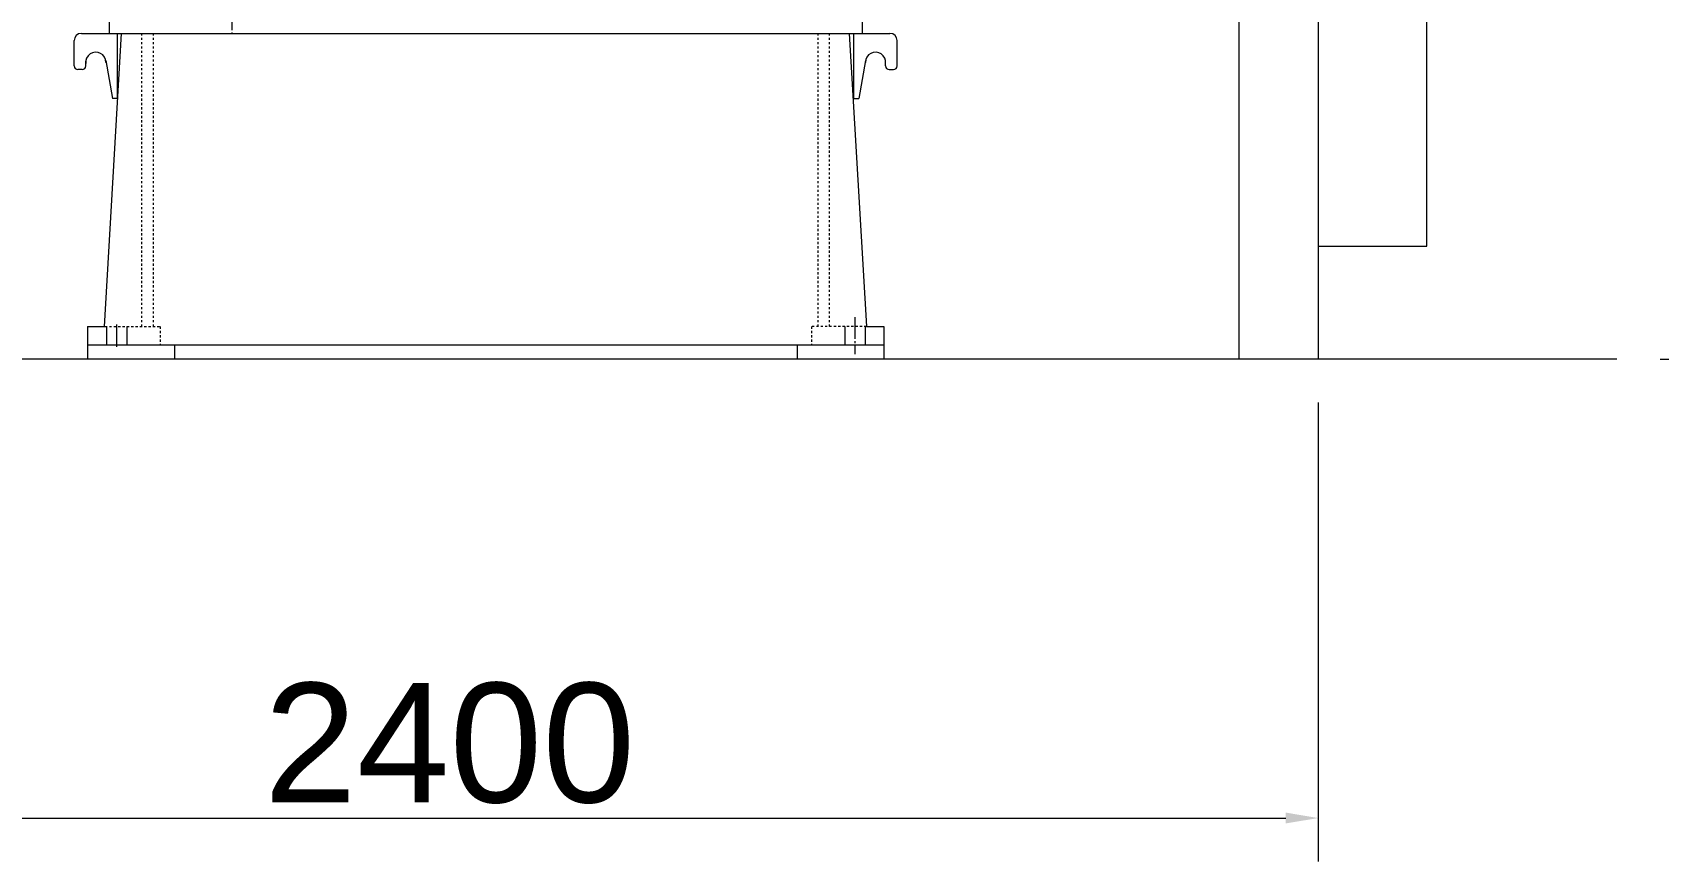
# Model space of a CAD drawing. Header units: millimetres. Extents: x -1 to 671026, y 1 to 511259.
# Drawn here: x 117358 to 174406, y 323223 to 352302 of the extents above; entities that cross this region are included whole.
import ezdxf

# ---------------------------------------------------------------- set-up
doc = ezdxf.new("R2010")
doc.units = ezdxf.units.MM
doc.header["$LTSCALE"] = 25.4
for name, pattern in [('CENTER', [50.8, 31.75, -6.35, 6.35, -6.35]), ('EB_DASH', [6, 3, -3]), ('EB_DASHDOT', [39, 30, -3, 3, -3])]:
    doc.linetypes.add(name, pattern=pattern)
doc.layers.get('Defpoints').update_dxf_attribs({"lineweight": 5})
for name, color, linetype, lineweight in [('CAXA0', 7, 'Continuous', 5), ('CAXA中心线层', 5, 'CENTER', 5), ('CAXA虚线层', 96, 'EB_DASH', 5)]:
    doc.layers.add(name, color=color, linetype=linetype, lineweight=lineweight)
doc.styles.add('Roman', font='arial.ttf')
doc.styles.get("Standard").update_dxf_attribs({"font": 'arial.ttf'})
doc.dimstyles.new('ISO-25', dxfattribs={"dimscale": 30, "dimtxt": 38.1, "dimasz": 38.1, "dimexe": 50.8, "dimexo": 50.8, "dimgap": 15.875, "dimtad": 1, "dimtih": 1, "dimtoh": 1, "dimdec": 1, "dimlfac": 0.03937, "dimdsep": 46, "dimtxsty": 'Standard', "dimcen": 63.5, "dimclrd": 7, "dimclre": 7, "dimclrt": 7, "dimadec": 0, "dimazin": 0, "dimtfac": 1, "dimtdec": 1, "dimtmove": 0, "dimatfit": 3, "dimfxl": 25.4, "dimlwd": 5, "dimlwe": 5, "dimarcsym": 0})

# ---------------------------------------------------------------- blocks, each defined once
blk = doc.blocks.new('*D20')
at = {"color": 7, "linetype": 'Continuous', "lineweight": 5, "transparency": 16777216}
for p, q in [((101511, 339319), (101511, 323223)), ((162471, 339319), (162471, 323223)), ((102654, 324747), (161328, 324747))]:
    blk.add_line(p, q, dxfattribs=at)
at = {"color": 7, "transparency": 16777216}
for points in [[(102654, 324938), (102654, 324557), (101511, 324747)], [(161328, 324938), (161328, 324557), (162471, 324747)]]:
    blk.add_solid(points, dxfattribs=at)
at = {"layer": 'Defpoints', "color": 0, "transparency": 16777216}
for p in [(101511, 340843), (162471, 340843), (162471, 324747)]:
    blk.add_point(p, dxfattribs=at)
at = {"color": 7, "lineweight": 5, "transparency": 16777216, "insert": (131991, 327363), "char_height": 4191, "attachment_point": 5, "style": 'Roman'}
blk.add_mtext('2400', dxfattribs=at)
blk = doc.blocks.new('*D23')
at = {"color": 7, "linetype": 'Continuous', "lineweight": 5, "transparency": 16777216}
for p, q in [((151485, 425176), (177063, 425176)), ((175539, 424033), (175539, 377712)), ((175539, 341986), (175539, 372477)), ((174463, 340843), (177063, 340843))]:
    blk.add_line(p, q, dxfattribs=at)
at = {"color": 7, "transparency": 16777216}
for points in [[(175348, 424033), (175729, 424033), (175539, 425176)], [(175348, 341986), (175729, 341986), (175539, 340843)]]:
    blk.add_solid(points, dxfattribs=at)
at = {"layer": 'Defpoints', "color": 0, "transparency": 16777216}
for p in [(149961, 425176), (175539, 425176), (172939, 340843)]:
    blk.add_point(p, dxfattribs=at)
at = {"color": 7, "lineweight": 5, "transparency": 16777216, "insert": (175539, 375094), "char_height": 4191, "attachment_point": 5, "style": 'Roman'}
blk.add_mtext('3320', dxfattribs=at)

msp = doc.modelspace()

# ---------------------------------------------------------------- linework, layer by layer
at = {"color": 7, "lineweight": 5}
for p, q in [((159676.76, 409423.4), (159676.76, 340843.4)), ((162470.76, 409423.4), (162470.76, 340843.4)), ((166280.76, 344805.8), (166280.76, 389509.8)), ((162470.76, 344805.8), (166280.76, 344805.8)), ((119290.77, 341351.4), (119290.77, 340843.4)), ((122338.77, 341351.4), (122338.77, 340843.4)), ((144182.78, 341351.4), (144182.78, 340843.4)), ((147230.78, 341351.4), (147230.78, 340843.4)), ((172939.06, 340843.4), (99063.57, 340843.4))]:
    msp.add_line(p, q, dxfattribs=at)
at = {"layer": 'CAXA0', "color": 7, "lineweight": 5}
for p, q in [((120052.77, 352908.4), (120052.77, 352273.39)), ((146468.77, 352908.4), (146468.77, 352273.39)), ((118818.47, 351129.57), (118818.47, 352018.57)), ((119072.47, 352272.57), (146468.77, 352273.39)), ((120470.04, 352273.39), (119867.64, 341986.4)), ((120342.47, 349986.57), (120342.47, 352272.57)), ((146013.41, 352273.4), (146615.81, 341986.4)), ((146172.06, 349986.57), (146172.06, 352272.57)), ((146357.01, 352273.39), (147442.06, 352273.39)), ((147696.06, 351129.57), (147696.06, 352018.57)), ((119099.94, 351002.57), (118945.47, 351002.57)), ((119226.94, 351129.57), (119226.94, 351294.9)), ((119930.66, 351318.32), (120165.49, 349986.57)), ((146583.87, 351318.32), (146349.04, 349986.57)), ((147287.59, 351129.57), (147287.59, 351294.9)), ((147414.59, 351002.57), (147569.06, 351002.57)), ((120342.47, 349986.57), (120165.49, 349986.57)), ((146172.06, 349986.57), (146349.04, 349986.57)), ((119290.77, 341986.4), (119905.75, 341986.4)), ((119290.77, 341986.4), (119290.77, 341351.4)), ((146615.81, 341986.4), (147230.78, 341986.4)), ((147230.78, 341986.4), (147230.78, 341351.4)), ((119290.77, 341351.4), (147230.78, 341351.4))]:
    msp.add_line(p, q, dxfattribs=at)
for centre, radius, start, end in [((119072.47, 352018.57), 254, 90, 180), ((147442.06, 352018.57), 254, 0, 90), ((119580.47, 351256.57), 355.6, 0, 186.188435), ((146934.06, 351256.57), 355.6, 353.811565, 180), ((118945.47, 351129.57), 127, 180, 270), ((119099.94, 351129.57), 127, 270, 0), ((147414.59, 351129.57), 127, 180, 270), ((147569.06, 351129.57), 127, 270, 360)]:
    msp.add_arc(centre, radius, start, end, dxfattribs=at)
at = {"layer": 'CAXA中心线层', "linetype": 'EB_DASHDOT', "lineweight": 5}
for p, q in [((124347.9, 359090.63), (124347.9, 352273.39)), ((146214.78, 342317.06), (146214.78, 341023.55))]:
    msp.add_line(p, q, dxfattribs=at)
at = {"layer": 'CAXA中心线层', "lineweight": 5}
for p, q in [((119951.17, 341986.4), (119951.17, 341351.4)), ((120306.77, 342062.6), (120306.77, 341275.2)), ((120662.37, 341986.4), (120662.37, 341351.4)), ((145859.18, 341986.4), (145859.18, 341351.4)), ((146570.38, 341986.4), (146570.38, 341351.4))]:
    msp.add_line(p, q, dxfattribs=at)
at = {"layer": 'CAXA虚线层', "color": 7, "linetype": 'EB_DASH', "lineweight": 5}
for p, q in [((121195.77, 341986.4), (121195.77, 352273.39)), ((121602.17, 341986.4), (121602.17, 352273.39)), ((144919.38, 341986.4), (144919.38, 352273.39)), ((145325.78, 341986.4), (145325.78, 352273.39)), ((119905.75, 341986.4), (121830.77, 341986.4)), ((121830.77, 341986.4), (121830.77, 341351.4)), ((144690.78, 341986.4), (144690.78, 341351.4)), ((146615.81, 341986.4), (144690.78, 341986.4))]:
    msp.add_line(p, q, dxfattribs=at)

# ---------------------------------------------------------------- dimensions: what is measured, and where the dimension line sits
at = {"color": 7, "lineweight": 5}
dim = msp.add_linear_dim(base=(175538.69, 425176.17), p1=(172939.06, 340843.4), p2=(149960.93, 425176.17), angle=90, dimstyle='ISO-25', override={"dimscale": 30, "dimtxt": 139.7, "dimdec": 0, "dimpost": '\\X', "dimtxsty": 'Roman', "dimtmove": 1}, dxfattribs=at)
dim.commit()
dim.dimension.update_dxf_attribs({"geometry": '*D23', "text_midpoint": (175538.69, 375094.21), "dimtype": 160})
dim = msp.add_linear_dim(base=(162470.76, 324747.23), p1=(101510.76, 340843.4), p2=(162470.76, 340843.4), dimstyle='ISO-25', override={"dimscale": 30, "dimtxt": 139.7, "dimpost": '\\X', "dimtxsty": 'Roman', "dimtmove": 1}, dxfattribs=at)
dim.commit()
dim.dimension.update_dxf_attribs({"geometry": '*D20', "text_midpoint": (131990.76, 324747.23), "dimtype": 160})

doc.saveas('drawing.dxf')
